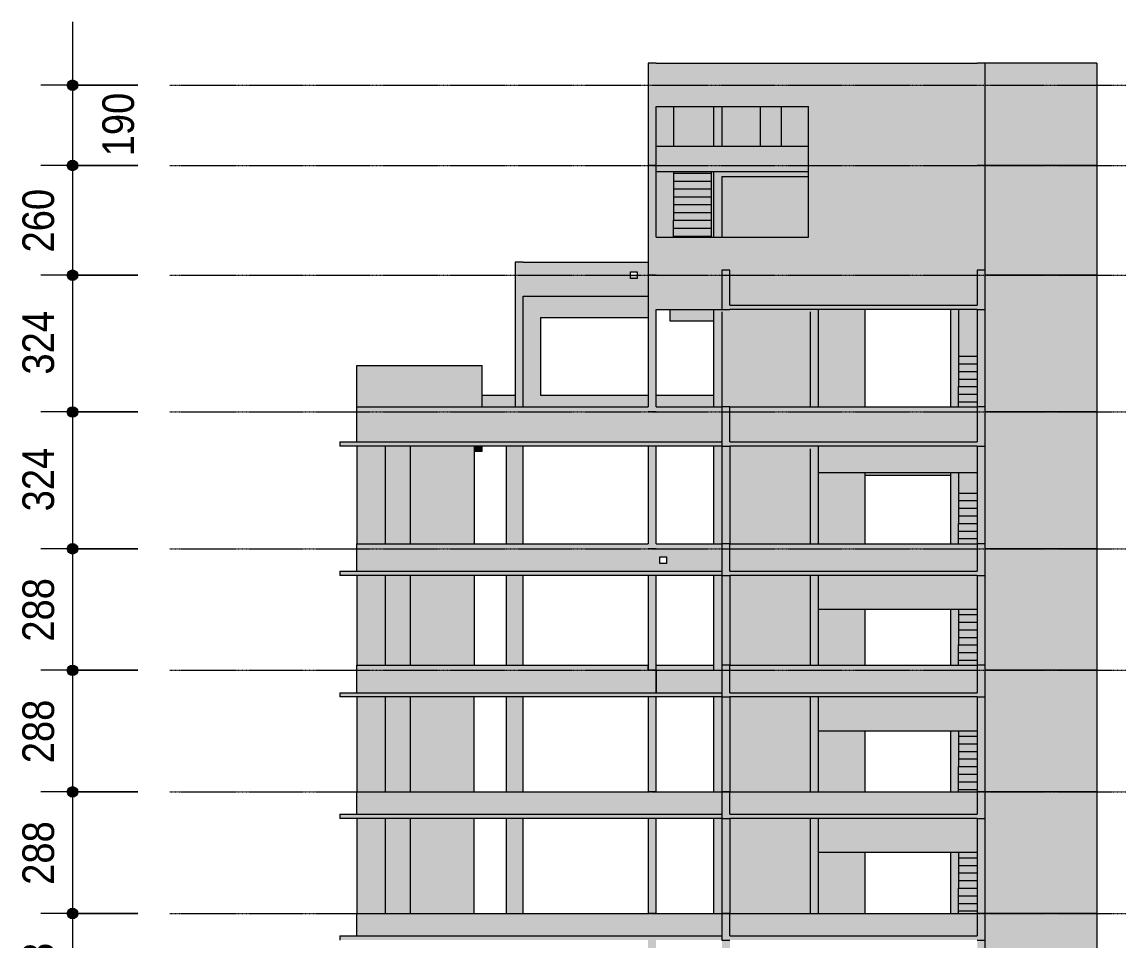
# Model space of a CAD drawing. Header units: centimetres. Extents: x -1475 to 26035, y -1239 to 84208.
# Drawn here: x 12810 to 15408, y 81978 to 84153 of the extents above; entities that cross this region are included whole.
import ezdxf

# ---------------------------------------------------------------- set-up
doc = ezdxf.new("R2010")
doc.units = ezdxf.units.CM
doc.linetypes.add('Centro', pattern=[3.175, 0.635, -0.47625, 1.5875, -0.47625])
for name, color, linetype, lineweight in [('A-ANNO-DIMS', 7, 'Continuous', 9), ('A-ANNO-DIMS-500', 7, 'Continuous', 9), ('A-FLOR', 7, 'Continuous', 9), ('A-FLOR-LEVL', 7, 'Continuous', 9), ('S-BEAM', 7, 'Continuous', 9), ('S-COLS', 7, 'Continuous', 9), ('S-STRS', 7, 'Continuous', 9)]:
    doc.layers.add(name, color=color, linetype=linetype, lineweight=lineweight)
doc.styles.add('Fira Sans_5', font='', dxfattribs={"width": 0.9, "height": 75})
doc.styles.get('Fira Sans_5').set_extended_font_data('Fira Sans')
doc.dimstyles.new('PED_R80_1_5mm_ACIMA_As_ESQ__R00_5', dxfattribs={"dimscale": 30.48, "dimtxt": 102.298456, "dimasz": 3.28084, "dimexe": 2.46063, "dimexo": 2.46063, "dimgap": 0.492126, "dimtad": 1, "dimdec": 1, "dimrnd": 0.5, "dimdsep": 46, "dimtxsty": 'Fira Sans_5', "dimblk1": 'DOTSMALL', "dimblk2": 'DOTSMALL', "dimsah": 1, "dimcen": 0.09, "dimdle": 4.92126, "dimazin": 0, "dimtfac": 1, "dimtdec": 4, "dimtix": 1, "dimtmove": 2, "dimatfit": 3, "dimfxl": 1, "dimtvp": 1, "dimtolj": 1, "dimtzin": 0, "dimarcsym": 2})
doc.dimstyles.new('PED_R80_1_5mm_ACIMA_As_ESQ__R00_6', dxfattribs={"dimscale": 30.48, "dimtxt": 102.298456, "dimasz": 3.28084, "dimexe": 2.46063, "dimexo": 2.46063, "dimgap": 0.492126, "dimtad": 1, "dimdec": 1, "dimrnd": 0.5, "dimdsep": 46, "dimtxsty": 'Fira Sans_5', "dimblk1": 'DOTSMALL', "dimblk2": 'DOTSMALL', "dimsah": 1, "dimcen": 0.09, "dimdle": 4.92126, "dimazin": 0, "dimtfac": 1, "dimtdec": 4, "dimtix": 1, "dimtmove": 0, "dimatfit": 3, "dimfxl": 1, "dimtvp": 1, "dimtolj": 1, "dimtzin": 0, "dimarcsym": 2})

# ---------------------------------------------------------------- blocks, each defined once
blk = doc.blocks.new('DIMBLOCK385-CT202 - CORTE ESQ_ DINF')
at = {"layer": 'A-ANNO-DIMS-500', "true_color": 0x000032}
h = blk.add_hatch(color=178, dxfattribs=at)
edge = h.paths.add_edge_path(flags=0)
edge.add_arc((12930.4, 84003), 12.5, 0, 360)
h = blk.add_hatch(color=178, dxfattribs=at)
edge = h.paths.add_edge_path(flags=0)
edge.add_arc((12930.4, 83813), 12.5, 0, 360)
at = {"layer": 'A-ANNO-DIMS-500', "color": 178, "true_color": 0x000032}
for p, q in [((12930.4, 84153), (12930.4, 83813)), ((13084.8, 84003), (12855.4, 84003)), ((12930.4, 84003), (13084.8, 84003)), ((13084.8, 83813), (12855.4, 83813)), ((12930.4, 83813), (13084.8, 83813))]:
    blk.add_line(p, q, dxfattribs=at)
for centre in [(12930.4, 84003), (12930.4, 83813)]:
    blk.add_circle(centre, 12.5, dxfattribs=at)
at = {"layer": 'A-ANNO-DIMS-500', "color": 0, "insert": (13001, 83834.6), "char_height": 75, "width": 176.268, "attachment_point": 1, "rotation": 90, "line_spacing_factor": 1.049215, "style": 'Fira Sans_5'}
blk.add_mtext('190', dxfattribs=at)
blk = doc.blocks.new('_DotSmall')
at = {"color": 0, "linetype": 'ByBlock', "const_width": 0.5}
blk.add_lwpolyline([(-0.0625, 0, 1), (0.0625, 0, 1)], format="xyb", close=True, dxfattribs=at)
blk = doc.blocks.new('DIMBLOCK386-CT202 - CORTE ESQ_ DINF')
at = {"layer": 'A-ANNO-DIMS-500', "true_color": 0x000032}
h = blk.add_hatch(color=178, dxfattribs=at)
edge = h.paths.add_edge_path(flags=0)
edge.add_arc((12930.4, 83813), 12.5, 0, 360)
h = blk.add_hatch(color=178, dxfattribs=at)
edge = h.paths.add_edge_path(flags=0)
edge.add_arc((12930.4, 83553), 12.5, 0, 360)
at = {"layer": 'A-ANNO-DIMS-500', "color": 178, "true_color": 0x000032}
for p, q in [((13084.8, 83813), (12855.4, 83813)), ((12930.4, 83813), (12930.4, 83553)), ((12930.4, 83813), (13084.8, 83813)), ((13084.8, 83553), (12855.4, 83553)), ((12930.4, 83553), (13084.8, 83553))]:
    blk.add_line(p, q, dxfattribs=at)
for centre in [(12930.4, 83813), (12930.4, 83553)]:
    blk.add_circle(centre, 12.5, dxfattribs=at)
at = {"layer": 'A-ANNO-DIMS-500', "color": 0, "insert": (12811.6, 83606.9), "char_height": 75, "width": 182.563, "attachment_point": 1, "rotation": 90, "line_spacing_factor": 1.049215, "style": 'Fira Sans_5'}
blk.add_mtext('260', dxfattribs=at)
blk = doc.blocks.new('DIMBLOCK387-CT202 - CORTE ESQ_ DINF')
at = {"layer": 'A-ANNO-DIMS-500', "true_color": 0x000032}
h = blk.add_hatch(color=178, dxfattribs=at)
edge = h.paths.add_edge_path(flags=0)
edge.add_arc((12930.4, 83553), 12.5, 0, 360)
h = blk.add_hatch(color=178, dxfattribs=at)
edge = h.paths.add_edge_path(flags=0)
edge.add_arc((12930.4, 83229), 12.5, 0, 360)
at = {"layer": 'A-ANNO-DIMS-500', "color": 178, "true_color": 0x000032}
for p, q in [((13084.8, 83553), (12855.4, 83553)), ((12930.4, 83553), (12930.4, 83229)), ((12930.4, 83553), (13084.8, 83553)), ((13084.8, 83229), (12855.4, 83229)), ((12930.4, 83229), (13084.8, 83229))]:
    blk.add_line(p, q, dxfattribs=at)
for centre in [(12930.4, 83553), (12930.4, 83229)]:
    blk.add_circle(centre, 12.5, dxfattribs=at)
at = {"layer": 'A-ANNO-DIMS-500', "color": 0, "insert": (12811.6, 83317.6), "char_height": 75, "width": 176.268, "attachment_point": 1, "rotation": 90, "line_spacing_factor": 1.049215, "style": 'Fira Sans_5'}
blk.add_mtext('324', dxfattribs=at)
blk = doc.blocks.new('DIMBLOCK388-CT202 - CORTE ESQ_ DINF')
at = {"layer": 'A-ANNO-DIMS-500', "true_color": 0x000032}
h = blk.add_hatch(color=178, dxfattribs=at)
edge = h.paths.add_edge_path(flags=0)
edge.add_arc((12930.4, 83229), 12.5, 0, 360)
h = blk.add_hatch(color=178, dxfattribs=at)
edge = h.paths.add_edge_path(flags=0)
edge.add_arc((12930.4, 82905), 12.5, 0, 360)
at = {"layer": 'A-ANNO-DIMS-500', "color": 178, "true_color": 0x000032}
for p, q in [((13084.8, 83229), (12855.4, 83229)), ((12930.4, 83229), (12930.4, 82905)), ((12930.4, 83229), (13084.8, 83229)), ((13084.8, 82905), (12855.4, 82905)), ((12930.4, 82905), (13084.8, 82905))]:
    blk.add_line(p, q, dxfattribs=at)
for centre in [(12930.4, 83229), (12930.4, 82905)]:
    blk.add_circle(centre, 12.5, dxfattribs=at)
at = {"layer": 'A-ANNO-DIMS-500', "color": 0, "insert": (12811.6, 82993.6), "char_height": 75, "width": 176.268, "attachment_point": 1, "rotation": 90, "line_spacing_factor": 1.049215, "style": 'Fira Sans_5'}
blk.add_mtext('324', dxfattribs=at)
blk = doc.blocks.new('DIMBLOCK389-CT202 - CORTE ESQ_ DINF')
at = {"layer": 'A-ANNO-DIMS-500', "true_color": 0x000032}
h = blk.add_hatch(color=178, dxfattribs=at)
edge = h.paths.add_edge_path(flags=0)
edge.add_arc((12930.4, 82905), 12.5, 0, 360)
h = blk.add_hatch(color=178, dxfattribs=at)
edge = h.paths.add_edge_path(flags=0)
edge.add_arc((12930.4, 82617), 12.5, 0, 360)
at = {"layer": 'A-ANNO-DIMS-500', "color": 178, "true_color": 0x000032}
for p, q in [((13084.8, 82905), (12855.4, 82905)), ((12930.4, 82905), (12930.4, 82617)), ((12930.4, 82905), (13084.8, 82905)), ((13084.8, 82617), (12855.4, 82617)), ((12930.4, 82617), (13084.8, 82617))]:
    blk.add_line(p, q, dxfattribs=at)
for centre in [(12930.4, 82905), (12930.4, 82617)]:
    blk.add_circle(centre, 12.5, dxfattribs=at)
at = {"layer": 'A-ANNO-DIMS-500', "color": 0, "insert": (12811.6, 82684.9), "char_height": 75, "width": 182.563, "attachment_point": 1, "rotation": 90, "line_spacing_factor": 1.049215, "style": 'Fira Sans_5'}
blk.add_mtext('288', dxfattribs=at)
blk = doc.blocks.new('DIMBLOCK390-CT202 - CORTE ESQ_ DINF')
at = {"layer": 'A-ANNO-DIMS-500', "true_color": 0x000032}
h = blk.add_hatch(color=178, dxfattribs=at)
edge = h.paths.add_edge_path(flags=0)
edge.add_arc((12930.4, 82617), 12.5, 0, 360)
h = blk.add_hatch(color=178, dxfattribs=at)
edge = h.paths.add_edge_path(flags=0)
edge.add_arc((12930.4, 82329), 12.5, 0, 360)
at = {"layer": 'A-ANNO-DIMS-500', "color": 178, "true_color": 0x000032}
for p, q in [((13084.8, 82617), (12855.4, 82617)), ((12930.4, 82617), (12930.4, 82329)), ((12930.4, 82617), (13084.8, 82617)), ((13084.8, 82329), (12855.4, 82329)), ((12930.4, 82329), (13084.8, 82329))]:
    blk.add_line(p, q, dxfattribs=at)
for centre in [(12930.4, 82617), (12930.4, 82329)]:
    blk.add_circle(centre, 12.5, dxfattribs=at)
at = {"layer": 'A-ANNO-DIMS-500', "color": 0, "insert": (12811.6, 82396.9), "char_height": 75, "width": 182.563, "attachment_point": 1, "rotation": 90, "line_spacing_factor": 1.049215, "style": 'Fira Sans_5'}
blk.add_mtext('288', dxfattribs=at)
blk = doc.blocks.new('DIMBLOCK391-CT202 - CORTE ESQ_ DINF')
at = {"layer": 'A-ANNO-DIMS-500', "true_color": 0x000032}
h = blk.add_hatch(color=178, dxfattribs=at)
edge = h.paths.add_edge_path(flags=0)
edge.add_arc((12930.4, 82329), 12.5, 0, 360)
h = blk.add_hatch(color=178, dxfattribs=at)
edge = h.paths.add_edge_path(flags=0)
edge.add_arc((12930.4, 82041), 12.5, 0, 360)
at = {"layer": 'A-ANNO-DIMS-500', "color": 178, "true_color": 0x000032}
for p, q in [((13084.8, 82329), (12855.4, 82329)), ((12930.4, 82329), (12930.4, 82041)), ((12930.4, 82329), (13084.8, 82329)), ((13084.8, 82041), (12855.4, 82041)), ((12930.4, 82041), (13084.8, 82041))]:
    blk.add_line(p, q, dxfattribs=at)
for centre in [(12930.4, 82329), (12930.4, 82041)]:
    blk.add_circle(centre, 12.5, dxfattribs=at)
at = {"layer": 'A-ANNO-DIMS-500', "color": 0, "insert": (12811.6, 82108.9), "char_height": 75, "width": 182.563, "attachment_point": 1, "rotation": 90, "line_spacing_factor": 1.049215, "style": 'Fira Sans_5'}
blk.add_mtext('288', dxfattribs=at)
blk = doc.blocks.new('DIMBLOCK392-CT202 - CORTE ESQ_ DINF')
at = {"layer": 'A-ANNO-DIMS-500', "true_color": 0x000032}
h = blk.add_hatch(color=178, dxfattribs=at)
edge = h.paths.add_edge_path(flags=0)
edge.add_arc((12930.4, 82041), 12.5, 0, 360)
h = blk.add_hatch(color=178, dxfattribs=at)
edge = h.paths.add_edge_path(flags=0)
edge.add_arc((12930.4, 81753), 12.5, 0, 360)
at = {"layer": 'A-ANNO-DIMS-500', "color": 178, "true_color": 0x000032}
for p, q in [((13084.8, 82041), (12855.4, 82041)), ((12930.4, 82041), (12930.4, 81753)), ((12930.4, 82041), (13084.8, 82041)), ((13084.8, 81753), (12855.4, 81753)), ((12930.4, 81753), (13084.8, 81753))]:
    blk.add_line(p, q, dxfattribs=at)
for centre in [(12930.4, 82041), (12930.4, 81753)]:
    blk.add_circle(centre, 12.5, dxfattribs=at)
at = {"layer": 'A-ANNO-DIMS-500', "color": 0, "insert": (12811.6, 81820.9), "char_height": 75, "width": 182.563, "attachment_point": 1, "rotation": 90, "line_spacing_factor": 1.049215, "style": 'Fira Sans_5'}
blk.add_mtext('288', dxfattribs=at)

msp = doc.modelspace()

# ---------------------------------------------------------------- hatches: boundary and pattern name
at = {"layer": 'A-FLOR', "true_color": 0xc0c0c0}
for points in [[(15029.51, 83472), (15074.01, 83472), (15074.01, 83482), (14488.01, 83482), (14488.01, 83472), (14813.31, 83472)], [(14294.01, 83148), (14469.01, 83148), (14468.51, 83158), (13564.01, 83158), (13564.01, 83148), (14289.6, 83148)], [(15042.38, 83148), (15074.01, 83148), (15074.01, 83158), (14488.01, 83158), (14488.01, 83148), (14875.7, 83148)], [(13564.01, 82554), (14469.01, 82554), (14468.51, 82564), (13564.01, 82564), (13564.01, 82556.37)], [(15074.01, 82554), (15074.01, 82564), (14488.01, 82564), (14488.01, 82554), (15042.38, 82554)], [(13913.21, 82266), (14469.01, 82266), (14468.51, 82276), (13564.01, 82276), (13564.01, 82266), (13882.07, 82266)], [(15042.38, 82266), (15074.01, 82266), (15074.01, 82276), (14488.01, 82276), (14488.01, 82266), (14927.43, 82266)], [(13882.01, 81978), (14469.01, 81978), (14468.51, 81988), (13564.01, 81988), (13564.01, 81978), (13725.01, 81978)], [(15074.01, 81978), (15074.01, 81988), (14488.01, 81988), (14488.01, 81978), (15042.38, 81978)]]:
    msp.add_hatch(color=9, dxfattribs=at).paths.add_polyline_path(points, flags=0)
at = {"layer": 'A-FLOR', "true_color": 0xff8040}
for points in [[(13998.01, 82842), (14469.01, 82842), (14468.51, 82852), (13564.01, 82852), (13564.01, 82842), (13958.01, 82842)], [(14488.01, 82842), (15074.01, 82842), (15074.01, 82852), (14488.01, 82852)]]:
    msp.add_hatch(color=11, dxfattribs=at).paths.add_polyline_path(points, flags=0)
at = {"layer": 'S-BEAM', "true_color": 0xc0c0c0}
for points in [[(14468.51, 83953), (14674.51, 83953), (14674.51, 84055), (14313.01, 84055), (14313.01, 83953)], [(15074.01, 83482), (15074.01, 84055), (14674.51, 84055), (14674.51, 83482), (15062.35, 83482)], [(14665.99, 83799), (14674.51, 83799), (14674.51, 83859), (14313.01, 83859), (14313.01, 83799), (14654.32, 83799)], [(14630.5, 83787), (14674.51, 83787), (14674.51, 83799), (14468.51, 83799), (14468.51, 83787), (14480.37, 83787)], [(14354.01, 83472), (14469.01, 83472), (14469.01, 83565), (14488.01, 83565), (14488.01, 83482), (14674.51, 83482), (14674.51, 83643), (14313.01, 83643), (14313.01, 83472)], [(14469.01, 83472), (14488.01, 83472), (14488.01, 83565), (14469.01, 83565), (14469.01, 83490.57)], [(15093.01, 83472), (15093.01, 83565), (15074.01, 83565), (15074.01, 83472)], [(14449.51, 83445), (14449.51, 83472), (14345.51, 83472), (14345.51, 83445), (14383.69, 83445)], [(13623.01, 83241), (13623.01, 83339), (13604.01, 83339), (13604.01, 83241)], [(13853.89, 83241), (13901.01, 83241), (13901.01, 83339), (13623.01, 83339), (13623.01, 83241), (13819.11, 83241)], [(13979.01, 83241), (13979.01, 83269), (13901.01, 83269), (13901.01, 83241), (13969.88, 83241)], [(14289.6, 83158), (14294.01, 83158), (14294.01, 83241), (13604.01, 83241), (13604.01, 83158), (13913.21, 83158)], [(14469.01, 83158), (14468.51, 83241), (14313.01, 83241), (14313.01, 83158), (14468.51, 83158)], [(14477.79, 83148), (14488.01, 83148), (14488.01, 83241), (14469.01, 83241), (14469.01, 83148)], [(14665.99, 83158), (15074.01, 83158), (15074.01, 83241), (14488.01, 83241), (14488.01, 83158), (14559.51, 83158)], [(15074.69, 83148), (15093.01, 83148), (15093.01, 83241), (15074.01, 83241), (15074.01, 83148)], [(13901.01, 83136), (13901.01, 83148), (13882.51, 83148), (13882.51, 83136)], [(15074.01, 83086), (15074.01, 83148), (14697.51, 83148), (14697.51, 83086), (15060.67, 83086)], [(14807.51, 83079), (15010.51, 83079), (15010.51, 83086), (14807.51, 83086)], [(14488.01, 82842), (14488.01, 82917), (14469.01, 82917), (14469.01, 82842), (14477.79, 82842)], [(15093.01, 82842), (15093.01, 82917), (15074.01, 82917), (15074.01, 82842)], [(13604.01, 82564), (13623.01, 82564), (13623.01, 82629), (13604.01, 82629), (13604.01, 82617)], [(13648.14, 82564), (14294.01, 82564), (14294.01, 82629), (13623.01, 82629), (13623.01, 82564), (13630.91, 82564)], [(14449.51, 82617), (14449.51, 82629), (14313.01, 82629), (14313.01, 82617)], [(14477.79, 82554), (14488.01, 82554), (14488.01, 82629), (14469.01, 82629), (14469.01, 82554)], [(14807.51, 82564), (15074.01, 82564), (15074.01, 82629), (14488.01, 82629), (14488.01, 82564), (14756.9, 82564)], [(15093.01, 82554), (15093.01, 82629), (15074.01, 82629), (15074.01, 82554)], [(14468.51, 82564), (14469.01, 82564), (14468.51, 82617), (14313.01, 82617), (14313.01, 82564)], [(14807.51, 82474), (15074.01, 82474), (15074.01, 82554), (14697.51, 82554), (14697.51, 82474), (14726.09, 82474)], [(13604.01, 82276), (13623.01, 82276), (13623.01, 82329), (13604.01, 82329), (13604.01, 82314.45)], [(13882.01, 82276), (14294.01, 82276), (14294.01, 82329), (13623.01, 82329), (13623.01, 82276), (13725.01, 82276)], [(14468.51, 82276), (14469.01, 82276), (14468.51, 82329), (14313.01, 82329), (14313.01, 82276)], [(14477.79, 82266), (14488.01, 82266), (14488.01, 82329), (14469.01, 82329), (14469.01, 82266)], [(14697.51, 82276), (15074.01, 82276), (15074.01, 82329), (14488.01, 82329), (14488.01, 82276), (14678.51, 82276)], [(15093.01, 82266), (15093.01, 82329), (15074.01, 82329), (15074.01, 82266)], [(14854.18, 82186), (15074.01, 82186), (15074.01, 82266), (14697.51, 82266), (14697.51, 82186), (14807.51, 82186)], [(13623.01, 81988), (13623.01, 82041), (13604.01, 82041), (13604.01, 81988)], [(14289.6, 81988), (14294.01, 81988), (14294.01, 82041), (13623.01, 82041), (13623.01, 81988), (13913.21, 81988)], [(14468.51, 81988), (14469.01, 81988), (14468.51, 82041), (14313.01, 82041), (14313.01, 81988)], [(14477.79, 81978), (14488.01, 81978), (14488.01, 82041), (14469.01, 82041), (14469.01, 81978)], [(15074.01, 81988), (15074.01, 82041), (14488.01, 82041), (14488.01, 81988), (15042.38, 81988)], [(15074.01, 81978), (15093.01, 81978), (15093.01, 82041), (15074.01, 82041), (15074.01, 81988)]]:
    msp.add_hatch(color=9, dxfattribs=at).paths.add_polyline_path(points, flags=0)
h = msp.add_hatch(color=9, dxfattribs=at)
h.paths.add_polyline_path([(14444.01, 83643), (14449.51, 83643), (14449.51, 83799), (14444.01, 83799), (14444.01, 83645.86)], flags=0)
h.paths.add_polyline_path([(14674.51, 83859), (14674.51, 83953), (14609.51, 83953), (14609.51, 83859), (14665.99, 83859)], flags=0)
h.paths.add_polyline_path([(14431.09, 83859), (14449.51, 83859), (14449.51, 83953), (14354.01, 83953), (14354.01, 83859)], flags=0)
h.paths.add_polyline_path([(14559.51, 83859), (14559.51, 83953), (14468.51, 83953), (14468.51, 83859), (14504.23, 83859)], flags=0)
h = msp.add_hatch(color=9, dxfattribs=at)
h.paths.add_polyline_path([(14294.01, 83503), (14294.01, 83584), (13998.01, 83584), (13998.01, 83503), (14289.6, 83503)], flags=0)
h.paths.add_polyline_path([(14268.15, 83545), (14252.15, 83545), (14252.15, 83561), (14268.15, 83561), (14268.15, 83549.71)], flags=0)
h = msp.add_hatch(color=9, dxfattribs=at)
h.paths.add_polyline_path([(14294.01, 83453), (14294.01, 83503), (14039.01, 83503), (14039.01, 83453), (14289.6, 83453)], flags=0)
h.paths.add_polyline_path([(14252.15, 83545), (14268.15, 83545), (14268.15, 83553), (14252.15, 83553), (14252.15, 83546.77)], flags=0)
h = msp.add_hatch(color=9, dxfattribs=at)
h.paths.add_polyline_path([(14367.2, 83241), (14449.51, 83241), (14449.51, 83269), (14313.01, 83269), (14313.01, 83241)], flags=0)
h.paths.add_polyline_path([(14108.33, 83241), (14294.01, 83241), (14294.01, 83269), (14039.01, 83269), (14039.01, 83241)], flags=0)
at = {"layer": 'S-BEAM', "true_color": 0xff8040}
for points in [[(13604.01, 82852), (13623.01, 82852), (13623.01, 82917), (13604.01, 82917), (13604.01, 82868.14)], [(13725.01, 82852), (14294.01, 82852), (14294.01, 82917), (13623.01, 82917), (13623.01, 82852), (13685.93, 82852)], [(14665.99, 82852), (15074.01, 82852), (15074.01, 82917), (14488.01, 82917), (14488.01, 82852), (14559.51, 82852)], [(15074.01, 82762), (15074.01, 82842), (14697.51, 82842), (14697.51, 82762), (15049.89, 82762)]]:
    msp.add_hatch(color=11, dxfattribs=at).paths.add_polyline_path(points, flags=0)
h = msp.add_hatch(color=11, dxfattribs=at)
h.paths.add_polyline_path([(14321.89, 82852), (14469.01, 82852), (14468.51, 82917), (14313.01, 82917), (14313.01, 82852)], flags=0)
h.paths.add_polyline_path([(14321.87, 82870), (14321.87, 82886), (14337.87, 82886), (14337.87, 82870)], flags=0)
at = {"layer": 'S-COLS', "true_color": 0xc0c0c0}
for points in [[(14313.01, 83813), (14313.01, 84055), (14294.01, 84055), (14294.01, 83813)], [(15074.01, 83813), (15093.01, 83813), (15093.01, 84055), (15074.01, 84055), (15074.01, 83953)], [(15093.01, 83813), (15357.51, 83813), (15357.51, 84055), (15093.01, 84055), (15093.01, 83821.09)], [(14330.52, 83859), (14354.01, 83859), (14354.01, 83953), (14313.01, 83953), (14313.01, 83859)], [(14449.51, 83859), (14468.51, 83859), (14468.51, 83953), (14449.51, 83953)], [(14596.59, 83859), (14609.51, 83859), (14609.51, 83953), (14559.51, 83953), (14559.51, 83859)], [(14313.01, 83553), (14313.01, 83813), (14294.01, 83813), (14294.01, 83553), (14304.38, 83553)], [(14354.01, 83643), (14354.01, 83799), (14313.01, 83799), (14313.01, 83643), (14344.76, 83643)], [(14468.51, 83643), (14468.51, 83799), (14449.51, 83799), (14449.51, 83643), (14456.82, 83643)], [(15093.01, 83565), (15093.01, 83813), (15074.01, 83813), (15074.01, 83565)], [(15190.51, 83553), (15357.51, 83553), (15357.51, 83813), (15093.01, 83813), (15093.01, 83553)], [(14665.99, 83643), (14674.51, 83643), (14674.51, 83787), (14468.51, 83787), (14469.01, 83643), (14602.3, 83643)], [(13979.01, 83241), (13998.01, 83241), (13998.01, 83584), (13979.01, 83584), (13979.01, 83269)], [(14313.01, 83229), (14313.01, 83553), (14294.01, 83553), (14294.01, 83229)], [(15093.01, 83229), (15357.51, 83229), (15357.51, 83553), (15093.01, 83553), (15093.01, 83237.26)], [(13998.01, 83241), (14039.01, 83241), (14039.01, 83503), (13998.01, 83503), (13998.01, 83269)], [(14450.48, 83241), (14468.51, 83241), (14468.51, 83472), (14449.51, 83472), (14449.51, 83241)], [(14468.51, 83241), (14678.51, 83241), (14678.51, 83472), (14468.51, 83472), (14468.51, 83421.82)], [(14696.55, 83241), (14697.51, 83241), (14697.51, 83472), (14678.51, 83472), (14678.51, 83241)], [(14807.51, 83241), (14807.51, 83472), (14697.51, 83472), (14697.51, 83241)], [(15028.68, 83241), (15029.51, 83241), (15029.51, 83472), (15010.51, 83472), (15010.51, 83241)], [(15074.01, 83361), (15074.01, 83472), (15029.51, 83472), (15029.51, 83361), (15042.38, 83361)], [(15092.08, 83241), (15093.01, 83241), (15093.01, 83472), (15074.01, 83472), (15074.01, 83241)], [(15230.57, 82905), (15357.51, 82905), (15357.51, 83229), (15093.01, 83229), (15093.01, 82905)], [(13695.89, 82917), (13701.51, 82917), (13701.51, 83148), (13671.61, 83148), (13672.09, 82917), (13695.66, 82917)], [(13726.31, 82917), (13731.51, 82917), (13730.94, 83148), (13701.51, 83148), (13701.75, 82917), (13725.01, 82917)], [(13959.91, 82917), (13998.01, 82917), (13998.01, 83148), (13958.01, 83148), (13958.01, 82917)], [(14449.51, 82917), (14468.51, 82917), (14468.51, 83148), (14449.51, 83148), (14449.51, 83052.7)], [(14488.01, 82917), (14488.01, 83148), (14469.01, 83148), (14469.01, 82917), (14477.79, 82917)], [(14696.55, 82917), (14697.51, 82917), (14697.51, 83148), (14678.51, 83148), (14678.51, 82917)], [(15074.01, 82917), (15093.01, 82917), (15093.01, 83148), (15074.01, 83148), (15074.01, 83052.7)], [(14807.51, 82917), (14807.51, 83086), (14697.51, 83086), (14697.51, 82917)], [(15010.51, 82917), (15029.51, 82917), (15029.51, 83086), (15010.51, 83086), (15010.51, 83052.7)], [(15074.01, 83037), (15074.01, 83086), (15029.51, 83086), (15029.51, 83037), (15042.38, 83037)], [(15230.57, 82329), (15357.51, 82329), (15357.51, 82617), (15093.01, 82617), (15093.01, 82329)], [(13671.52, 82329), (13701.51, 82329), (13701.51, 82554), (13671.61, 82554), (13671.59, 82499.01)], [(13722.73, 82329), (13731.51, 82329), (13730.94, 82554), (13701.51, 82554), (13701.51, 82329), (13722.65, 82329)], [(13958.88, 82329), (13998.01, 82329), (13998.01, 82554), (13958.01, 82554), (13958.01, 82329)], [(14468.51, 82329), (14468.51, 82554), (14449.51, 82554), (14449.51, 82329)], [(14469.01, 82329), (14488.01, 82329), (14488.01, 82554), (14469.01, 82554), (14469.01, 82499.01)], [(14697.51, 82329), (14697.51, 82554), (14678.51, 82554), (14678.51, 82329)], [(15074.01, 82329), (15093.01, 82329), (15093.01, 82554), (15074.01, 82554), (15074.01, 82499.01)], [(14807.51, 82329), (14807.51, 82474), (14697.51, 82474), (14697.51, 82329)], [(15029.51, 82329), (15029.51, 82474), (15010.51, 82474), (15010.51, 82329)], [(15029.51, 82461), (15074.01, 82461), (15074.01, 82474), (15029.51, 82474)], [(15230.57, 82041), (15357.51, 82041), (15357.51, 82329), (15093.01, 82329), (15093.01, 82041)], [(13671.52, 82041), (13701.51, 82041), (13701.51, 82266), (13671.61, 82266), (13671.55, 82129.89)], [(13722.73, 82041), (13731.51, 82041), (13730.94, 82266), (13701.51, 82266), (13701.62, 82041), (13722.65, 82041)], [(13958.85, 82041), (13998.01, 82041), (13998.01, 82266), (13958.01, 82266), (13958.01, 82041)], [(14468.51, 82041), (14468.51, 82266), (14449.51, 82266), (14449.51, 82041)], [(14477.79, 82041), (14488.01, 82041), (14488.01, 82266), (14469.01, 82266), (14469.01, 82041)], [(14697.51, 82041), (14697.51, 82266), (14678.51, 82266), (14678.51, 82041)], [(15093.01, 82041), (15093.01, 82266), (15074.01, 82266), (15074.01, 82041)], [(14807.51, 82041), (14807.51, 82186), (14697.51, 82186), (14697.51, 82041)], [(15010.51, 82041), (15029.51, 82041), (15029.51, 82186), (15010.51, 82186)], [(15029.51, 82173), (15074.01, 82173), (15074.01, 82186), (15029.51, 82186)], [(15093.01, 81753), (15357.51, 81753), (15357.51, 82041), (15093.01, 82041), (15093.01, 81760.77)], [(14488.01, 81753), (14488.01, 81978), (14469.01, 81978), (14469.01, 81753)], [(15093.01, 81753), (15093.01, 81978), (15074.01, 81978), (15074.01, 81753)]]:
    msp.add_hatch(color=9, dxfattribs=at).paths.add_polyline_path(points, flags=0)
h = msp.add_hatch(color=9, dxfattribs=at)
h.paths.add_polyline_path([(14294.01, 82905), (14313.01, 82905), (14313.01, 83148), (14294.01, 83148), (14294.01, 82917)], flags=0)
h.paths.add_polyline_path([(14313.01, 83158), (14313.01, 83229), (14294.01, 83229), (14294.01, 83158)], flags=0)
h = msp.add_hatch(color=9, dxfattribs=at)
h.paths.add_polyline_path([(13623.01, 82917), (13671.52, 82917), (13671.51, 83148), (13604.01, 83148), (13604.01, 82917)], flags=0)
h.paths.add_polyline_path([(13731.51, 82917), (13882.51, 82917), (13882.51, 83148), (13731.51, 83148), (13731.51, 83027.33)], flags=0)
h = msp.add_hatch(color=9, dxfattribs=at)
h.paths.add_polyline_path([(14468.51, 82917), (14469.01, 82917), (14468.51, 83052.7)], flags=0)
h.paths.add_polyline_path([(14570.92, 82917), (14678.51, 82917), (14678.51, 83148), (14488.01, 83148), (14488.01, 82917), (14559.51, 82917)], flags=0)
at = {"layer": 'S-COLS', "true_color": 0xff8040}
h = msp.add_hatch(color=11, dxfattribs=at)
h.paths.add_polyline_path([(14294.01, 82617), (14313.01, 82617), (14313.01, 82842), (14294.01, 82842), (14294.01, 82629)], flags=0)
h.paths.add_polyline_path([(14294.01, 82852), (14313.01, 82852.28), (14313.01, 82905), (14294.01, 82905), (14294.01, 82870)], flags=0)
for points in [[(15357.51, 82617), (15357.51, 82905), (15093.01, 82905), (15093.01, 82617), (15230.57, 82617)], [(13671.51, 82629), (13701.51, 82629), (13701.51, 82842), (13671.51, 82842), (13671.51, 82683.57)], [(13722.73, 82629), (13731.51, 82629), (13730.94, 82842), (13701.51, 82842), (13701.77, 82629), (13722.53, 82629)], [(13998.01, 82629), (13998.01, 82842), (13958.01, 82842), (13958.01, 82629), (13960.15, 82629)], [(14468.51, 82617), (14468.51, 82842), (14449.51, 82842), (14449.51, 82617)], [(14488.01, 82629), (14488.01, 82842), (14469.01, 82842), (14469.01, 82629), (14477.79, 82629)], [(14678.51, 82629), (14697.51, 82629), (14697.51, 82842), (14678.51, 82842), (14678.51, 82683.57)], [(15074.01, 82629), (15093.01, 82629), (15093.01, 82842), (15074.01, 82842), (15074.01, 82683.57)], [(14697.51, 82629), (14807.51, 82629), (14807.51, 82762), (14697.51, 82762), (14697.51, 82683.57)], [(15010.51, 82629), (15029.51, 82629), (15029.51, 82762), (15010.51, 82762), (15010.51, 82641)], [(15029.51, 82749), (15074.01, 82749), (15074.01, 82762), (15029.51, 82762)]]:
    msp.add_hatch(color=11, dxfattribs=at).paths.add_polyline_path(points, flags=0)
h = msp.add_hatch(color=11, dxfattribs=at)
h.paths.add_polyline_path([(13604.01, 82629), (13671.51, 82629), (13671.51, 82842), (13604.01, 82841.72), (13604.01, 82683.57)], flags=0)
h.paths.add_polyline_path([(13867.19, 82629), (13882.51, 82629), (13882.45, 82842), (13731.51, 82842), (13731.51, 82629)], flags=0)
h = msp.add_hatch(color=11, dxfattribs=at)
h.paths.add_polyline_path([(14468.51, 82617), (14469.01, 82617), (14468.51, 82629)], flags=0)
h.paths.add_polyline_path([(14665.99, 82629), (14678.51, 82629), (14678.51, 82842), (14488.01, 82842), (14488.01, 82629), (14572.74, 82629)], flags=0)
at = {"layer": 'S-COLS', "true_color": 0xc0c0c0}
h = msp.add_hatch(color=9, dxfattribs=at)
h.paths.add_polyline_path([(14313.01, 82329), (14313.01, 82554), (14294.01, 82554), (14294.01, 82329)], flags=0)
h.paths.add_polyline_path([(14313.01, 82564), (14313.01, 82617), (14294.01, 82617), (14294.01, 82564)], flags=0)
h = msp.add_hatch(color=9, dxfattribs=at)
h.paths.add_polyline_path([(13604.01, 82329), (13671.52, 82329), (13671.51, 82554), (13604.01, 82554), (13604.01, 82330.5)], flags=0)
h.paths.add_polyline_path([(13882.01, 82329), (13882.01, 82554), (13731.51, 82554), (13731.51, 82329)], flags=0)
h = msp.add_hatch(color=9, dxfattribs=at)
h.paths.add_polyline_path([(14468.51, 82329), (14469.01, 82329.37), (14468.51, 82499.01)], flags=0)
h.paths.add_polyline_path([(14488.01, 82329), (14678.51, 82329), (14678.51, 82554), (14488.01, 82554)], flags=0)
h = msp.add_hatch(color=9, dxfattribs=at)
h.paths.add_polyline_path([(14313.01, 82041), (14313.01, 82266), (14294.01, 82266), (14294.01, 82041)], flags=0)
h.paths.add_polyline_path([(14294.01, 82276), (14313.01, 82276.28), (14313.01, 82329), (14294.01, 82329), (14294.01, 82314.45)], flags=0)
h = msp.add_hatch(color=9, dxfattribs=at)
h.paths.add_polyline_path([(13623.01, 82041), (13671.52, 82041), (13671.51, 82266), (13604.01, 82265.72), (13604.01, 82041)], flags=0)
h.paths.add_polyline_path([(13882.01, 82041), (13882.01, 82266), (13731.51, 82266), (13731.51, 82041)], flags=0)
h = msp.add_hatch(color=9, dxfattribs=at)
h.paths.add_polyline_path([(14468.51, 82041), (14469.01, 82041.37), (14468.51, 82129.89)], flags=0)
h.paths.add_polyline_path([(14493.44, 82041), (14678.51, 82041), (14678.51, 82266), (14488.01, 82266), (14488.01, 82041)], flags=0)
h = msp.add_hatch(color=9, dxfattribs=at)
h.paths.add_polyline_path([(14313.01, 81753), (14313.01, 81978), (14294.01, 81978), (14294.01, 81753)], flags=0)
h.paths.add_polyline_path([(14313.01, 81988), (14313.01, 82041), (14294.01, 82041), (14294.01, 81988)], flags=0)
at = {"layer": 'S-STRS', "true_color": 0xc0c0c0}
for points in [[(14444.01, 83794.43), (14444.01, 83799), (14354.01, 83799), (14354.01, 83794.43)], [(14444.01, 83775.86), (14444.01, 83794.43), (14354.01, 83794.43), (14354.01, 83775.86)], [(14444.01, 83757.29), (14444.01, 83775.86), (14354.01, 83775.86), (14354.01, 83757.29)], [(14444.01, 83738.71), (14444.01, 83757.29), (14354.01, 83757.29), (14354.01, 83738.71)], [(14444.01, 83720.14), (14444.01, 83738.71), (14354.01, 83738.71), (14354.01, 83720.14)], [(14444.01, 83701.57), (14444.01, 83720.14), (14354.01, 83720.14), (14354.01, 83701.57)], [(14354.01, 83683), (14444.01, 83683), (14444.01, 83701.57), (14354.01, 83701.57)], [(14387.28, 83664.43), (14444.01, 83664.43), (14444.01, 83683), (14354.01, 83683), (14354.01, 83664.43)], [(14444.01, 83645.86), (14444.01, 83664.43), (14354.01, 83664.43), (14354.01, 83645.86)], [(14444.01, 83643), (14444.01, 83645.86), (14354.01, 83645.86), (14354.01, 83643)], [(15074.01, 83343), (15074.01, 83361), (15029.51, 83361), (15029.51, 83343), (15042.38, 83343)], [(15042.38, 83325), (15074.01, 83325), (15074.01, 83343), (15029.51, 83343), (15029.51, 83325)], [(15042.38, 83307), (15074.01, 83307), (15074.01, 83325), (15029.51, 83325), (15029.51, 83307)], [(15042.38, 83289), (15074.01, 83289), (15074.01, 83307), (15029.51, 83307), (15029.51, 83289)], [(15042.38, 83271), (15074.01, 83271), (15074.01, 83289), (15029.51, 83289), (15029.51, 83271)], [(15042.38, 83253), (15074.01, 83253), (15074.01, 83271), (15029.51, 83271), (15029.51, 83253)], [(15029.51, 83241), (15074.01, 83241), (15074.01, 83253), (15029.51, 83253)], [(15074.01, 83019), (15074.01, 83037), (15029.51, 83037), (15029.51, 83019), (15042.38, 83019)], [(15042.38, 83001), (15074.01, 83001), (15074.01, 83019), (15029.51, 83019), (15029.51, 83001)], [(15042.38, 82983), (15074.01, 82983), (15074.01, 83001), (15029.51, 83001), (15029.51, 82983)], [(15042.38, 82965), (15074.01, 82965), (15074.01, 82983), (15029.51, 82983), (15029.51, 82965)], [(15042.38, 82947), (15074.01, 82947), (15074.01, 82965), (15029.51, 82965), (15029.51, 82947)], [(15042.38, 82929), (15074.01, 82929), (15074.01, 82947), (15029.51, 82947), (15029.51, 82929)], [(15042.38, 82917), (15074.01, 82917), (15074.01, 82929), (15029.51, 82929), (15029.51, 82917)], [(15074.01, 82731), (15074.01, 82749), (15029.51, 82749), (15029.51, 82731), (15042.38, 82731)], [(15042.38, 82713), (15074.01, 82713), (15074.01, 82731), (15029.51, 82731), (15029.51, 82713)], [(15029.51, 82695), (15074.01, 82695), (15074.01, 82713), (15029.51, 82713)], [(15042.38, 82677), (15074.01, 82677), (15074.01, 82695), (15029.51, 82695), (15029.51, 82677)], [(15042.38, 82659), (15074.01, 82659), (15074.01, 82677), (15029.51, 82677), (15029.51, 82659)], [(15042.38, 82641), (15074.01, 82641), (15074.01, 82659), (15029.51, 82659), (15029.51, 82641)], [(15042.38, 82629), (15074.01, 82629), (15074.01, 82641), (15029.51, 82641), (15029.51, 82629)], [(15338.51, 82617), (15338.51, 82617), (15289.51, 82617)], [(15074.01, 82443), (15074.01, 82461), (15029.51, 82461), (15029.51, 82443), (15042.38, 82443)], [(15042.38, 82425), (15074.01, 82425), (15074.01, 82443), (15029.51, 82443), (15029.51, 82425)], [(15042.38, 82407), (15074.01, 82407), (15074.01, 82425), (15029.51, 82425), (15029.51, 82407)], [(15042.38, 82389), (15074.01, 82389), (15074.01, 82407), (15029.51, 82407), (15029.51, 82389)], [(15042.38, 82371), (15074.01, 82371), (15074.01, 82389), (15029.51, 82389), (15029.51, 82371)], [(15042.38, 82353), (15074.01, 82353), (15074.01, 82371), (15029.51, 82371), (15029.51, 82353)], [(15042.38, 82335), (15074.01, 82335), (15074.01, 82353), (15029.51, 82353), (15029.51, 82335)], [(15338.51, 82329), (15338.51, 82329), (15289.51, 82329)], [(15074.01, 82155), (15074.01, 82173), (15029.51, 82173), (15029.51, 82155), (15042.38, 82155)], [(15029.51, 82137), (15074.01, 82137), (15074.01, 82155), (15029.51, 82155)], [(15042.38, 82119), (15074.01, 82119), (15074.01, 82137), (15029.51, 82137), (15029.51, 82119)], [(15042.38, 82101), (15074.01, 82101), (15074.01, 82119), (15029.51, 82119), (15029.51, 82101)], [(15042.38, 82083), (15074.01, 82083), (15074.01, 82101), (15029.51, 82101), (15029.51, 82083)], [(15042.38, 82065), (15074.01, 82065), (15074.01, 82083), (15029.51, 82083), (15029.51, 82065)], [(15042.38, 82047), (15074.01, 82047), (15074.01, 82065), (15029.51, 82065), (15029.51, 82047)], [(15042.38, 82041), (15074.01, 82041), (15074.01, 82047), (15029.51, 82047), (15029.51, 82041)], [(15338.51, 82041), (15338.51, 82041), (15289.51, 82041)]]:
    msp.add_hatch(color=9, dxfattribs=at).paths.add_polyline_path(points, flags=0)
h = msp.add_hatch(color=9, dxfattribs=at)
h.paths.add_polyline_path([(15289.51, 82329), (15289.51, 82329), (15230.57, 82329)], flags=0)
h.paths.add_polyline_path([(15029.51, 82329), (15074.01, 82329), (15074.01, 82335), (15029.51, 82335)], flags=0)

# ---------------------------------------------------------------- linework, layer by layer
at = {"layer": 'A-FLOR'}
for p, q in [((14488.01, 83482), (15074.01, 83482)), ((15074.01, 83472), (14488.01, 83472)), ((13564.01, 83158), (14469.01, 83158)), ((13564.01, 83158), (13564.01, 83148)), ((14469.01, 83148), (13564.01, 83148)), ((14488.01, 83158), (15074.01, 83158)), ((15074.01, 83148), (14488.01, 83148)), ((13564.01, 82852), (14469.01, 82852)), ((13564.01, 82852), (13564.01, 82842)), ((14469.01, 82842), (13564.01, 82842)), ((14488.01, 82852), (15074.01, 82852)), ((15074.01, 82842), (14488.01, 82842)), ((13564.01, 82564), (14469.01, 82564)), ((13564.01, 82564), (13564.01, 82554)), ((14469.01, 82554), (13564.01, 82554)), ((14488.01, 82564), (15074.01, 82564)), ((15074.01, 82554), (14488.01, 82554)), ((13564.01, 82276), (14469.01, 82276)), ((13564.01, 82276), (13564.01, 82266)), ((14469.01, 82266), (13564.01, 82266)), ((14488.01, 82276), (15074.01, 82276)), ((15074.01, 82266), (14488.01, 82266)), ((13564.01, 81988), (14469.01, 81988)), ((13564.01, 81988), (13564.01, 81978)), ((14488.01, 81988), (15074.01, 81988))]:
    msp.add_line(p, q, dxfattribs=at)
at = {"layer": 'A-FLOR-LEVL', "linetype": 'Centro'}
for p, q in [((13159.76, 84003), (16958.36, 84003)), ((13159.76, 83813), (16958.36, 83813)), ((13159.76, 83553), (16958.36, 83553)), ((13159.76, 83229), (16958.36, 83229)), ((13159.76, 82905), (16958.36, 82905)), ((13159.76, 82617), (16958.36, 82617)), ((13159.76, 82329), (16958.36, 82329)), ((13159.76, 82041), (16958.36, 82041))]:
    msp.add_line(p, q, dxfattribs=at)
at = {"layer": 'S-BEAM'}
for p, q in [((14313.01, 84055), (14674.51, 84055)), ((14674.51, 84055), (15074.01, 84055)), ((14313.01, 83953), (14674.51, 83953)), ((14674.51, 83643), (14674.51, 83953)), ((14313.01, 83859), (14674.51, 83859)), ((14313.01, 83799), (14674.51, 83799)), ((14468.51, 83787), (14674.51, 83787)), ((14313.01, 83643), (14674.51, 83643)), ((13998.01, 83584), (14294.01, 83584)), ((14252.15, 83561), (14268.15, 83561)), ((14252.15, 83545), (14252.15, 83561)), ((14268.15, 83561), (14268.15, 83545)), ((14488.01, 83565), (14469.01, 83565)), ((14469.01, 83565), (14469.01, 83472)), ((14488.01, 83482), (14488.01, 83565)), ((15093.01, 83565), (15074.01, 83565)), ((15074.01, 83565), (15074.01, 83482)), ((15093.01, 83472), (15093.01, 83565)), ((14252.15, 83553), (14268.15, 83553)), ((14268.15, 83545), (14252.15, 83545)), ((13998.01, 83503), (14294.01, 83503)), ((14039.01, 83453), (14294.01, 83453)), ((14313.01, 83472), (14469.01, 83472)), ((14345.51, 83472), (14345.51, 83445)), ((14469.01, 83472), (14488.01, 83472)), ((15074.01, 83472), (15093.01, 83472)), ((14345.51, 83445), (14449.51, 83445)), ((13604.01, 83339), (13623.01, 83339)), ((13604.01, 83241), (13604.01, 83339)), ((13623.01, 83339), (13901.01, 83339)), ((13901.01, 83241), (13901.01, 83339)), ((13901.01, 83269), (13979.01, 83269)), ((14039.01, 83269), (14294.01, 83269)), ((14313.01, 83269), (14449.51, 83269)), ((13604.01, 83241), (14294.01, 83241)), ((13604.01, 83158), (13604.01, 83241)), ((14313.01, 83241), (14469.01, 83241)), ((14488.01, 83241), (14469.01, 83241)), ((14469.01, 83241), (14469.01, 83148)), ((14488.01, 83241), (15074.01, 83241)), ((14488.01, 83158), (14488.01, 83241)), ((15093.01, 83241), (15074.01, 83241)), ((15074.01, 83241), (15074.01, 83158)), ((15093.01, 83148), (15093.01, 83241)), ((13901.01, 83136), (13901.01, 83148)), ((14469.01, 83148), (14488.01, 83148)), ((15074.01, 83148), (15093.01, 83148)), ((13882.51, 83136), (13901.01, 83136)), ((14697.51, 83086), (15074.01, 83086)), ((14807.51, 83079), (15010.51, 83079)), ((13604.01, 82917), (13623.01, 82917)), ((13604.01, 82852), (13604.01, 82917)), ((13623.01, 82917), (14294.01, 82917)), ((14313.01, 82917), (14469.01, 82917)), ((14488.01, 82917), (14469.01, 82917)), ((14469.01, 82917), (14469.01, 82842)), ((14488.01, 82917), (15074.01, 82917)), ((14488.01, 82852), (14488.01, 82917)), ((15093.01, 82917), (15074.01, 82917)), ((15074.01, 82917), (15074.01, 82852)), ((15093.01, 82842), (15093.01, 82917)), ((14321.87, 82886), (14337.87, 82886)), ((14321.87, 82870), (14321.87, 82886)), ((14337.87, 82886), (14337.87, 82870)), ((14337.87, 82870), (14321.87, 82870)), ((14469.01, 82842), (14488.01, 82842)), ((15074.01, 82842), (15093.01, 82842)), ((14697.51, 82762), (15074.01, 82762)), ((13604.01, 82629), (13623.01, 82629)), ((13604.01, 82564), (13604.01, 82629)), ((13623.01, 82629), (14294.01, 82629)), ((14294.01, 82617), (14294.01, 82629)), ((14313.01, 82629), (14449.51, 82629)), ((14488.01, 82629), (14469.01, 82629)), ((14469.01, 82629), (14469.01, 82554)), ((14488.01, 82629), (15074.01, 82629)), ((14488.01, 82564), (14488.01, 82629)), ((15093.01, 82629), (15074.01, 82629)), ((15074.01, 82629), (15074.01, 82564)), ((15093.01, 82554), (15093.01, 82629)), ((14313.01, 82617), (14469.01, 82617)), ((14313.01, 82617), (14313.01, 82564)), ((14469.01, 82554), (14488.01, 82554)), ((15074.01, 82554), (15093.01, 82554)), ((14697.51, 82474), (15074.01, 82474)), ((13604.01, 82329), (13623.01, 82329)), ((13604.01, 82276), (13604.01, 82329)), ((13623.01, 82329), (14294.01, 82329)), ((14313.01, 82329), (14469.01, 82329)), ((14488.01, 82329), (14469.01, 82329)), ((14469.01, 82329), (14469.01, 82266)), ((14488.01, 82276), (14488.01, 82329)), ((14488.01, 82329), (15074.01, 82329)), ((15093.01, 82329), (15074.01, 82329)), ((15074.01, 82329), (15074.01, 82276)), ((15093.01, 82266), (15093.01, 82329)), ((14469.01, 82266), (14488.01, 82266)), ((15074.01, 82266), (15093.01, 82266)), ((14697.51, 82186), (15074.01, 82186)), ((13604.01, 82041), (13623.01, 82041)), ((13604.01, 81988), (13604.01, 82041)), ((13623.01, 82041), (14294.01, 82041)), ((14313.01, 82041), (14469.01, 82041)), ((14488.01, 82041), (14469.01, 82041)), ((14469.01, 82041), (14469.01, 81978)), ((14488.01, 81988), (14488.01, 82041)), ((14488.01, 82041), (15074.01, 82041)), ((15093.01, 82041), (15074.01, 82041)), ((15074.01, 82041), (15074.01, 81988)), ((15093.01, 81978), (15093.01, 82041)), ((14469.01, 81978), (14488.01, 81978)), ((15074.01, 81978), (15093.01, 81978))]:
    msp.add_line(p, q, dxfattribs=at)
at = {"layer": 'S-COLS'}
for p, q in [((14294.01, 84055), (14294.01, 83813)), ((14313.01, 84055), (14294.01, 84055)), ((15093.01, 84055), (15074.01, 84055)), ((15093.01, 83813), (15093.01, 84055)), ((15357.51, 84055), (15093.01, 84055)), ((15357.51, 84055), (15357.51, 83813)), ((14313.01, 83813), (14313.01, 83953)), ((14354.01, 83953), (14354.01, 83859)), ((14449.51, 83953), (14449.51, 83859)), ((14468.51, 83953), (14468.51, 83859)), ((14559.51, 83953), (14559.51, 83859)), ((14609.51, 83953), (14609.51, 83859)), ((14294.01, 83813), (14294.01, 83553)), ((14313.01, 83813), (14294.01, 83813)), ((14313.01, 83813), (14294.01, 83813)), ((14313.01, 83643), (14313.01, 83813)), ((14354.01, 83799), (14354.01, 83683)), ((14449.51, 83799), (14449.51, 83643)), ((15093.01, 83813), (15074.01, 83813)), ((15093.01, 83813), (15074.01, 83813)), ((15093.01, 83565), (15093.01, 83813)), ((15357.51, 83813), (15093.01, 83813)), ((15357.51, 83813), (15093.01, 83813)), ((15357.51, 83813), (15357.51, 83553)), ((14468.51, 83787), (14468.51, 83643)), ((13979.01, 83584), (13979.01, 83241)), ((13998.01, 83584), (13979.01, 83584)), ((14294.01, 83553), (14294.01, 83241)), ((14313.01, 83553), (14294.01, 83553)), ((14313.01, 83553), (14294.01, 83553)), ((15357.51, 83553), (15093.01, 83553)), ((15357.51, 83553), (15093.01, 83553)), ((15357.51, 83553), (15357.51, 83229)), ((13998.01, 83241), (13998.01, 83503)), ((14039.01, 83453), (14039.01, 83269)), ((14313.01, 83241), (14313.01, 83472)), ((14449.51, 83472), (14449.51, 83241)), ((14468.51, 83466), (14468.51, 83240.96)), ((14678.51, 83466), (14678.51, 83241)), ((14697.51, 83472), (14697.51, 83241)), ((14807.51, 83472), (14807.51, 83241)), ((15010.51, 83472), (15010.51, 83241)), ((15029.51, 83472), (15029.51, 83289)), ((15074.01, 83472), (15074.01, 83241)), ((15093.01, 83241), (15093.01, 83472)), ((14313.01, 83229), (14294.01, 83229)), ((14313.01, 83229), (14294.01, 83229)), ((15357.51, 83229), (15093.01, 83229)), ((15357.51, 83229), (15093.01, 83229)), ((15357.51, 83229), (15357.51, 82905)), ((13604.01, 83148), (13604.01, 82917)), ((13671.51, 83148), (13671.51, 82917)), ((13731.51, 82917), (13731.51, 83148)), ((13882.51, 82917), (13882.51, 83148)), ((13958.01, 83148), (13958.01, 82917)), ((13998.01, 82917), (13998.01, 83148)), ((14294.01, 83148), (14294.01, 82917)), ((14313.01, 82917), (14313.01, 83148)), ((14449.51, 83148), (14449.51, 82917)), ((14468.51, 83142), (14468.51, 82917)), ((14469.01, 83148), (14469.01, 82917)), ((14488.01, 83148), (14488.01, 82917)), ((14678.51, 83142), (14678.51, 82917)), ((14697.51, 83148), (14697.51, 82917)), ((15074.01, 83148), (15074.01, 82917)), ((15093.01, 82917), (15093.01, 83148)), ((14807.51, 83086), (14807.51, 82917)), ((15010.51, 83086), (15010.51, 82917)), ((15029.51, 83086), (15029.51, 82965)), ((14313.01, 82905), (14294.01, 82905)), ((14313.01, 82905), (14294.01, 82905)), ((15357.51, 82905), (15093.01, 82905)), ((15357.51, 82905), (15093.01, 82905)), ((15357.51, 82905), (15357.51, 82617)), ((13604.01, 82842), (13604.01, 82629)), ((13671.51, 82842), (13671.51, 82629)), ((13731.51, 82629), (13731.51, 82842)), ((13882.51, 82629), (13882.51, 82842)), ((13958.01, 82842), (13958.01, 82629)), ((13998.01, 82629), (13998.01, 82842)), ((14294.01, 82842), (14294.01, 82617)), ((14313.01, 82617), (14313.01, 82842)), ((14449.51, 82842), (14449.51, 82617)), ((14468.51, 82842), (14468.51, 82617)), ((14469.01, 82842), (14469.01, 82629)), ((14488.01, 82842), (14488.01, 82629)), ((14678.51, 82842), (14678.51, 82629)), ((14697.51, 82842), (14697.51, 82629)), ((15074.01, 82842), (15074.01, 82629)), ((15093.01, 82629), (15093.01, 82842)), ((14807.51, 82762), (14807.51, 82629)), ((15010.51, 82762), (15010.51, 82629)), ((15029.51, 82762), (15029.51, 82677)), ((14313.01, 82617), (14294.01, 82617)), ((14313.01, 82617), (14294.01, 82617)), ((14313.01, 82564), (14313.01, 82617)), ((15357.51, 82617), (15093.01, 82617)), ((15357.51, 82617), (15093.01, 82617)), ((15357.51, 82617), (15357.51, 82329)), ((13604.01, 82554), (13604.01, 82329)), ((13671.51, 82554), (13671.51, 82329)), ((13731.51, 82329), (13731.51, 82554)), ((13882.01, 82329), (13882.01, 82554)), ((13958.01, 82554), (13958.01, 82329)), ((13998.01, 82329), (13998.01, 82554)), ((14294.01, 82554), (14294.01, 82329)), ((14313.01, 82329), (14313.01, 82554)), ((14449.51, 82554), (14449.51, 82329)), ((14468.51, 82554), (14468.51, 82329)), ((14469.01, 82554), (14469.01, 82329)), ((14488.01, 82554), (14488.01, 82329)), ((14678.51, 82554), (14678.51, 82329)), ((14697.51, 82554), (14697.51, 82329)), ((15074.01, 82554), (15074.01, 82329)), ((15093.01, 82329), (15093.01, 82554)), ((14807.51, 82474), (14807.51, 82329)), ((15010.51, 82474), (15010.51, 82329)), ((15029.51, 82474), (15029.51, 82389)), ((14313.01, 82329), (14294.01, 82329)), ((14313.01, 82329), (14294.01, 82329)), ((15357.51, 82329), (15093.01, 82329)), ((15357.51, 82329), (15093.01, 82329)), ((15357.51, 82329), (15357.51, 82041)), ((13604.01, 82266), (13604.01, 82041)), ((13671.51, 82266), (13671.51, 82041)), ((13731.51, 82041), (13731.51, 82266)), ((13882.01, 82041), (13882.01, 82266)), ((13958.01, 82266), (13958.01, 82041)), ((13998.01, 82041), (13998.01, 82266)), ((14294.01, 82266), (14294.01, 82041)), ((14313.01, 82041), (14313.01, 82266)), ((14449.51, 82266), (14449.51, 82041)), ((14468.51, 82266), (14468.51, 82041)), ((14469.01, 82266), (14469.01, 82041)), ((14488.01, 82266), (14488.01, 82041)), ((14678.51, 82266), (14678.51, 82041)), ((14697.51, 82266), (14697.51, 82041)), ((15074.01, 82266), (15074.01, 82041)), ((15093.01, 82041), (15093.01, 82266)), ((14807.51, 82186), (14807.51, 82041)), ((15010.51, 82186), (15010.51, 82041)), ((15029.51, 82186), (15029.51, 82101)), ((14313.01, 82041), (14294.01, 82041)), ((14313.01, 82041), (14294.01, 82041)), ((15357.51, 82041), (15093.01, 82041)), ((15357.51, 82041), (15093.01, 82041)), ((15357.51, 82041), (15357.51, 81753)), ((15093.01, 81753), (15093.01, 81978))]:
    msp.add_line(p, q, dxfattribs=at)
at = {"layer": 'S-STRS'}
for p, q in [((14354.01, 83794.43), (14444.01, 83794.43)), ((14444.01, 83794.43), (14444.01, 83799)), ((14444.01, 83775.86), (14444.01, 83794.43)), ((14354.01, 83775.86), (14444.01, 83775.86)), ((14444.01, 83757.29), (14444.01, 83775.86)), ((14354.01, 83757.29), (14444.01, 83757.29)), ((14354.01, 83738.71), (14444.01, 83738.71)), ((14444.01, 83738.71), (14444.01, 83757.29)), ((14444.01, 83720.14), (14444.01, 83738.71)), ((14354.01, 83720.14), (14444.01, 83720.14)), ((14444.01, 83701.57), (14444.01, 83720.14)), ((14354.01, 83701.57), (14444.01, 83701.57)), ((14444.01, 83683), (14444.01, 83701.57)), ((14354.01, 83683), (14444.01, 83683)), ((14354.01, 83664.43), (14354.01, 83683)), ((14354.01, 83664.43), (14444.01, 83664.43)), ((14354.01, 83645.86), (14354.01, 83664.43)), ((14444.01, 83664.43), (14444.01, 83683)), ((14444.01, 83645.86), (14444.01, 83664.43)), ((14354.01, 83645.86), (14444.01, 83645.86)), ((14354.01, 83643), (14354.01, 83645.86)), ((14444.01, 83643), (14444.01, 83645.86)), ((15029.51, 83361), (15074.01, 83361)), ((15029.51, 83343), (15074.01, 83343)), ((15029.51, 83325), (15074.01, 83325)), ((15029.51, 83307), (15074.01, 83307)), ((15029.51, 83289), (15074.01, 83289)), ((15029.51, 83271), (15029.51, 83289)), ((15029.51, 83271), (15074.01, 83271)), ((15029.51, 83253), (15029.51, 83271)), ((15029.51, 83253), (15074.01, 83253)), ((15029.51, 83241), (15029.51, 83253)), ((15029.51, 83037), (15074.01, 83037)), ((15029.51, 83019), (15074.01, 83019)), ((15029.51, 83001), (15074.01, 83001)), ((15029.51, 82983), (15074.01, 82983)), ((15029.51, 82965), (15074.01, 82965)), ((15029.51, 82947), (15029.51, 82965)), ((15029.51, 82947), (15074.01, 82947)), ((15029.51, 82929), (15029.51, 82947)), ((15029.51, 82929), (15074.01, 82929)), ((15029.51, 82917), (15029.51, 82929)), ((15029.51, 82749), (15074.01, 82749)), ((15029.51, 82731), (15074.01, 82731)), ((15029.51, 82713), (15074.01, 82713)), ((15029.51, 82695), (15074.01, 82695)), ((15029.51, 82677), (15074.01, 82677)), ((15029.51, 82659), (15029.51, 82677)), ((15029.51, 82659), (15074.01, 82659)), ((15029.51, 82641), (15029.51, 82659)), ((15029.51, 82641), (15074.01, 82641)), ((15029.51, 82629), (15029.51, 82641)), ((15029.51, 82461), (15074.01, 82461)), ((15029.51, 82443), (15074.01, 82443)), ((15029.51, 82425), (15074.01, 82425)), ((15029.51, 82407), (15074.01, 82407)), ((15029.51, 82389), (15074.01, 82389)), ((15029.51, 82371), (15029.51, 82389)), ((15029.51, 82371), (15074.01, 82371)), ((15029.51, 82353), (15029.51, 82371)), ((15029.51, 82353), (15074.01, 82353)), ((15029.51, 82335), (15029.51, 82353)), ((15029.51, 82335), (15074.01, 82335)), ((15029.51, 82329), (15029.51, 82335)), ((15029.51, 82173), (15074.01, 82173)), ((15029.51, 82155), (15074.01, 82155)), ((15029.51, 82137), (15074.01, 82137)), ((15029.51, 82119), (15074.01, 82119)), ((15029.51, 82101), (15074.01, 82101)), ((15029.51, 82083), (15029.51, 82101)), ((15029.51, 82083), (15074.01, 82083)), ((15029.51, 82065), (15029.51, 82083)), ((15029.51, 82065), (15074.01, 82065)), ((15029.51, 82047), (15029.51, 82065)), ((15029.51, 82047), (15074.01, 82047)), ((15029.51, 82041), (15029.51, 82047))]:
    msp.add_line(p, q, dxfattribs=at)

# ---------------------------------------------------------------- dimensions: what is measured, and where the dimension line sits
at = {"layer": 'A-ANNO-DIMS', "color": 178, "true_color": 0x000032}
dim = msp.add_linear_dim(base=(12930.43, 83813), p1=(13159.76, 84003), p2=(13159.76, 83813), angle=90, dimstyle='PED_R80_1_5mm_ACIMA_As_ESQ__R00_5', override={"dimpost": '<>', "dimfxl": 190}, dxfattribs=at)
dim.commit()
dim.dimension.update_dxf_attribs({"geometry": 'DIMBLOCK385-CT202 - CORTE ESQ_ DINF', "text_midpoint": (13051.01, 83922.69), "dimtype": 160, "text_rotation": 90})
for base, p1, p2, override, picture, middle in [((12930.43, 83553), (13159.76, 83813), (13159.76, 83553), {"dimpost": '<>', "dimfxl": 260}, 'DIMBLOCK386-CT202 - CORTE ESQ_ DINF', (12877.27, 83683)), ((12930.43, 83229), (13159.76, 83553), (13159.76, 83229), {"dimpost": '<>', "dimfxl": 324}, 'DIMBLOCK387-CT202 - CORTE ESQ_ DINF', (12877.27, 83391)), ((12930.43, 82905), (13159.76, 83229), (13159.76, 82905), {"dimpost": '<>', "dimfxl": 324}, 'DIMBLOCK388-CT202 - CORTE ESQ_ DINF', (12877.27, 83067)), ((12930.43, 82617), (13159.76, 82905), (13159.76, 82617), {"dimpost": '<>', "dimfxl": 288}, 'DIMBLOCK389-CT202 - CORTE ESQ_ DINF', (12877.27, 82761)), ((12930.43, 82329), (13159.76, 82617), (13159.76, 82329), {"dimpost": '<>', "dimfxl": 288}, 'DIMBLOCK390-CT202 - CORTE ESQ_ DINF', (12877.27, 82473)), ((12930.43, 82041), (13159.76, 82329), (13159.76, 82041), {"dimpost": '<>', "dimfxl": 288}, 'DIMBLOCK391-CT202 - CORTE ESQ_ DINF', (12877.27, 82185)), ((12930.43, 81753), (13159.76, 82041), (13159.76, 81753), {"dimpost": '<>', "dimfxl": 288}, 'DIMBLOCK392-CT202 - CORTE ESQ_ DINF', (12877.27, 81897))]:
    dim = msp.add_linear_dim(base=base, p1=p1, p2=p2, angle=90, dimstyle='PED_R80_1_5mm_ACIMA_As_ESQ__R00_6', override=override, dxfattribs=at)
    dim.commit()
    dim.dimension.update_dxf_attribs({"geometry": picture, "text_midpoint": middle})

doc.saveas('drawing.dxf')
